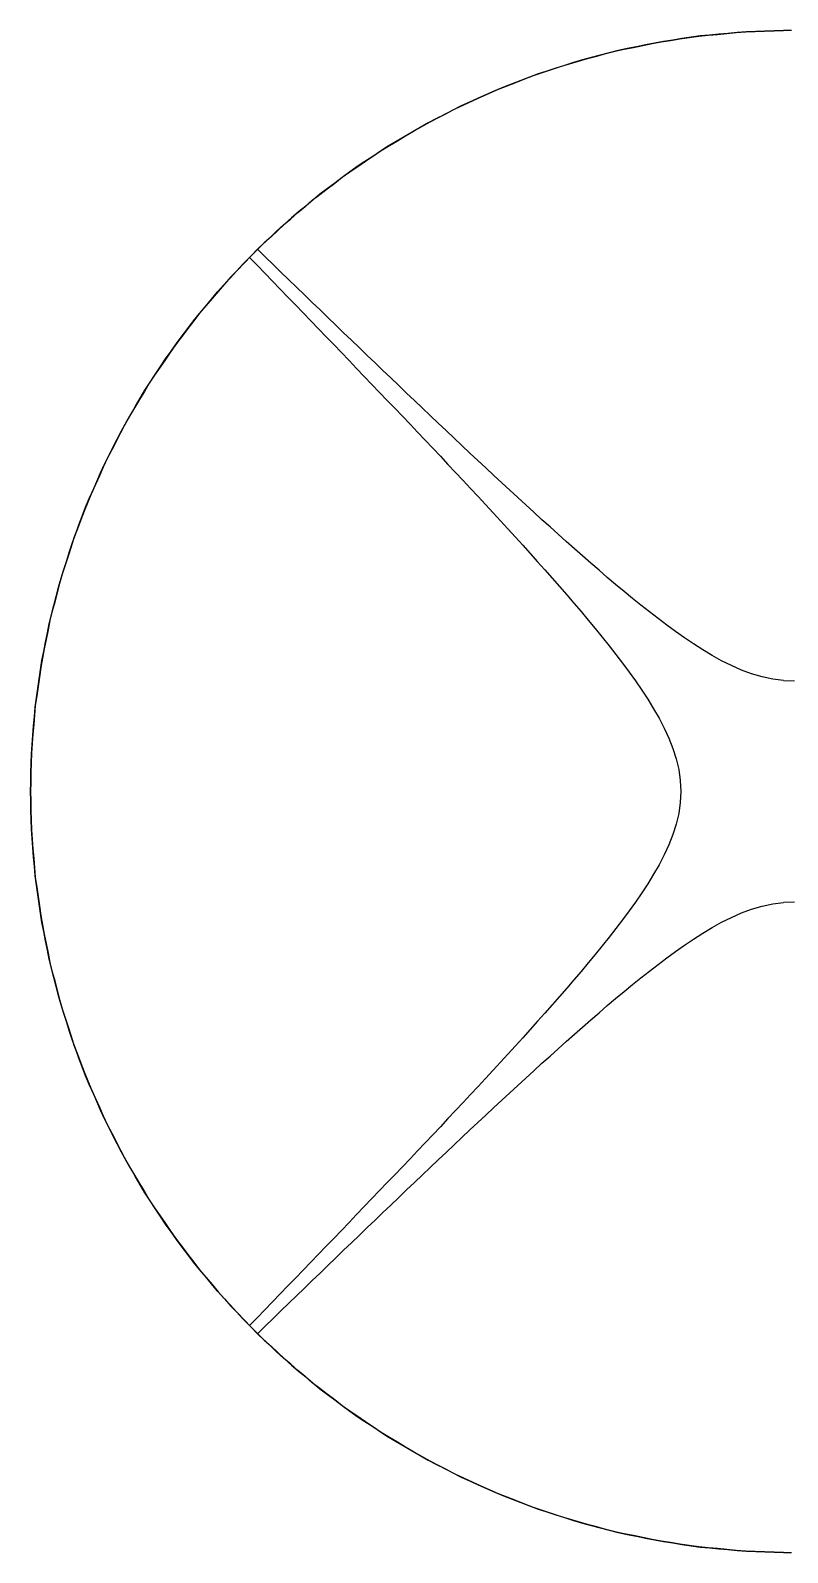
# Model space of a CAD drawing. Extents: x 0 to 3.26, y 0 to 3.26.
# Drawn here: x 0 to 0.738, y 1.773 to 3.257 of the extents above; entities that cross this region are included whole.
import ezdxf

# ---------------------------------------------------------------- set-up
doc = ezdxf.new("R2010")
doc.units = 0
doc.linetypes.add('HIDDEN', pattern=[0.07421, 0.049498, -0.024712])
doc.layers.add('FRONT', color=7, linetype='CONTINUOUS')
doc.layers.add('FRONT_HID', color=7, linetype='HIDDEN')

msp = doc.modelspace()

# ---------------------------------------------------------------- linework, layer by layer
at = {"layer": 'FRONT'}
for p, q in [((0.644148, 3.250679), (0.63521, 3.24935)), ((0.653087, 3.252009), (0.644148, 3.250679)), ((0.662084, 3.252846), (0.653087, 3.252009)), ((0.671082, 3.253684), (0.662084, 3.252846)), ((0.680079, 3.254522), (0.671082, 3.253684)), ((0.689077, 3.25536), (0.680079, 3.254522)), ((0.698091, 3.25595), (0.689077, 3.25536)), ((0.707121, 3.256294), (0.698091, 3.25595)), ((0.716151, 3.256638), (0.707121, 3.256294)), ((0.725181, 3.256981), (0.716151, 3.256638)), ((0.734211, 3.257325), (0.725181, 3.256981)), ((0.742105, 3.257367), (0.734211, 3.257325)), ((0.573031, 3.23785), (0.564292, 3.235551)), ((0.581883, 3.239667), (0.573031, 3.23785)), ((0.590735, 3.241484), (0.581883, 3.239667)), ((0.599587, 3.243301), (0.590735, 3.241484)), ((0.608439, 3.245118), (0.599587, 3.243301)), ((0.617334, 3.246691), (0.608439, 3.245118)), ((0.626272, 3.248021), (0.617334, 3.246691)), ((0.63521, 3.24935), (0.626272, 3.248021)), ((0.520805, 3.223343), (0.512205, 3.220569)), ((0.529405, 3.226117), (0.520805, 3.223343)), ((0.538074, 3.228654), (0.529405, 3.226117)), ((0.546814, 3.230953), (0.538074, 3.228654)), ((0.555553, 3.233252), (0.546814, 3.230953)), ((0.564292, 3.235551), (0.555553, 3.233252)), ((0.478134, 3.208537), (0.469699, 3.205296)), ((0.486569, 3.211779), (0.478134, 3.208537)), ((0.495004, 3.21502), (0.486569, 3.211779)), ((0.503605, 3.217794), (0.495004, 3.21502)), ((0.512205, 3.220569), (0.503605, 3.217794)), ((0.436434, 3.191188), (0.428189, 3.18749)), ((0.444679, 3.194887), (0.436434, 3.191188)), ((0.452924, 3.198585), (0.444679, 3.194887)), ((0.461264, 3.202055), (0.452924, 3.198585)), ((0.469699, 3.205296), (0.461264, 3.202055)), ((0.411913, 3.179647), (0.403883, 3.175503)), ((0.419943, 3.183792), (0.411913, 3.179647)), ((0.428189, 3.18749), (0.419943, 3.183792)), ((0.379913, 3.162852), (0.372122, 3.158274)), ((0.387823, 3.167214), (0.379913, 3.162852)), ((0.395853, 3.171358), (0.387823, 3.167214)), ((0.403883, 3.175503), (0.395853, 3.171358)), ((0.35654, 3.149118), (0.348749, 3.14454)), ((0.364331, 3.153696), (0.35654, 3.149118)), ((0.372122, 3.158274), (0.364331, 3.153696)), ((0.333692, 3.134544), (0.326163, 3.129546)), ((0.34122, 3.139542), (0.333692, 3.134544)), ((0.348749, 3.14454), (0.34122, 3.139542)), ((0.311249, 3.119348), (0.304005, 3.113945)), ((0.318635, 3.124548), (0.311249, 3.119348)), ((0.326163, 3.129546), (0.318635, 3.124548)), ((0.289519, 3.103139), (0.282275, 3.097736)), ((0.296762, 3.108542), (0.289519, 3.103139)), ((0.304005, 3.113945), (0.296762, 3.108542)), ((0.275338, 3.091945), (0.268402, 3.086153)), ((0.282275, 3.097736), (0.275338, 3.091945)), ((0.254529, 3.07457), (0.247756, 3.068593)), ((0.261465, 3.080362), (0.254529, 3.07457)), ((0.268402, 3.086153), (0.261465, 3.080362)), ((0.241147, 3.06243), (0.234538, 3.056268)), ((0.247756, 3.068593), (0.241147, 3.06243)), ((0.22132, 3.043942), (0.214855, 3.037203)), ((0.227929, 3.050105), (0.22132, 3.043942)), ((0.228949, 3.03654), (0.22132, 3.043942)), ((0.234538, 3.056268), (0.227929, 3.050105)), ((0.20839, 3.030463), (0.201925, 3.023724)), ((0.214855, 3.037203), (0.20839, 3.030463)), ((0.236581, 3.02914), (0.228949, 3.03654)), ((0.244214, 3.021742), (0.236581, 3.02914)), ((0.19546, 3.016984), (0.189191, 3.010067)), ((0.201925, 3.023724), (0.19546, 3.016984)), ((0.251849, 3.014346), (0.244214, 3.021742)), ((0.259486, 3.006952), (0.251849, 3.014346)), ((0.183118, 3.002972), (0.177045, 2.995878)), ((0.189191, 3.010067), (0.183118, 3.002972)), ((0.267126, 2.999561), (0.259486, 3.006952)), ((0.274768, 2.992172), (0.267126, 2.999561)), ((0.170972, 2.988783), (0.164899, 2.981688)), ((0.177045, 2.995878), (0.170972, 2.988783)), ((0.282413, 2.984786), (0.274768, 2.992172)), ((0.290061, 2.977403), (0.282413, 2.984786)), ((0.159238, 2.974261), (0.153576, 2.966834)), ((0.164899, 2.981688), (0.159238, 2.974261)), ((0.297711, 2.970023), (0.290061, 2.977403)), ((0.305365, 2.962646), (0.297711, 2.970023)), ((0.147914, 2.959407), (0.142253, 2.95198)), ((0.153576, 2.966834), (0.147914, 2.959407)), ((0.313022, 2.955273), (0.305365, 2.962646)), ((0.320683, 2.947904), (0.313022, 2.955273)), ((0.136806, 2.944399), (0.131574, 2.936663)), ((0.142253, 2.95198), (0.136806, 2.944399)), ((0.328348, 2.940538), (0.320683, 2.947904)), ((0.336017, 2.933177), (0.328348, 2.940538)), ((0.126342, 2.928927), (0.121109, 2.921192)), ((0.131574, 2.936663), (0.126342, 2.928927)), ((0.34369, 2.92582), (0.336017, 2.933177)), ((0.351367, 2.918469), (0.34369, 2.92582)), ((0.115877, 2.913456), (0.111091, 2.905437)), ((0.121109, 2.921192), (0.115877, 2.913456)), ((0.35905, 2.911122), (0.351367, 2.918469)), ((0.366737, 2.90378), (0.35905, 2.911122)), ((0.106306, 2.897417), (0.10152, 2.889398)), ((0.111091, 2.905437), (0.106306, 2.897417)), ((0.374431, 2.896445), (0.366737, 2.90378)), ((0.38213, 2.889115), (0.374431, 2.896445)), ((0.096734, 2.881379), (0.092179, 2.87323)), ((0.10152, 2.889398), (0.096734, 2.881379)), ((0.389835, 2.881793), (0.38213, 2.889115)), ((0.397548, 2.874477), (0.389835, 2.881793)), ((0.087855, 2.864953), (0.08353, 2.856675)), ((0.092179, 2.87323), (0.087855, 2.864953)), ((0.405267, 2.867169), (0.397548, 2.874477)), ((0.412994, 2.859869), (0.405267, 2.867169)), ((0.08353, 2.856675), (0.079206, 2.848398)), ((0.420729, 2.852578), (0.412994, 2.859869)), ((0.428473, 2.845296), (0.420729, 2.852578)), ((0.074882, 2.84012), (0.071033, 2.831611)), ((0.079206, 2.848398), (0.074882, 2.84012)), ((0.436227, 2.838024), (0.428473, 2.845296)), ((0.44399, 2.830763), (0.436227, 2.838024)), ((0.067184, 2.823102), (0.063336, 2.814593)), ((0.071033, 2.831611), (0.067184, 2.823102)), ((0.451765, 2.823513), (0.44399, 2.830763)), ((0.459551, 2.816276), (0.451765, 2.823513)), ((0.059487, 2.806084), (0.055882, 2.797473)), ((0.063336, 2.814593), (0.059487, 2.806084)), ((0.467349, 2.809053), (0.459551, 2.816276)), ((0.475162, 2.801844), (0.467349, 2.809053)), ((0.055882, 2.797473), (0.052521, 2.78876)), ((0.482989, 2.794652), (0.475162, 2.801844)), ((0.490832, 2.787477), (0.482989, 2.794652)), ((0.04916, 2.780047), (0.045799, 2.771334)), ((0.052521, 2.78876), (0.04916, 2.780047)), ((0.498693, 2.780321), (0.490832, 2.787477)), ((0.506573, 2.773186), (0.498693, 2.780321)), ((0.042438, 2.762621), (0.039576, 2.753731)), ((0.045799, 2.771334), (0.042438, 2.762621)), ((0.514473, 2.766074), (0.506573, 2.773186)), ((0.522396, 2.758987), (0.514473, 2.766074)), ((0.039576, 2.753731), (0.036714, 2.744842)), ((0.530344, 2.751928), (0.522396, 2.758987)), ((0.538319, 2.7449), (0.530344, 2.751928)), ((0.033851, 2.735952), (0.030989, 2.727063)), ((0.036714, 2.744842), (0.033851, 2.735952)), ((0.546324, 2.737906), (0.538319, 2.7449)), ((0.554362, 2.73095), (0.546324, 2.737906)), ((0.562437, 2.724037), (0.554362, 2.73095)), ((0.028381, 2.718099), (0.026026, 2.709062)), ((0.030989, 2.727063), (0.028381, 2.718099)), ((0.570553, 2.717172), (0.562437, 2.724037)), ((0.578715, 2.710362), (0.570553, 2.717172)), ((0.026026, 2.709062), (0.023672, 2.700025)), ((0.586928, 2.703613), (0.578715, 2.710362)), ((0.595198, 2.696935), (0.586928, 2.703613)), ((0.021317, 2.690988), (0.018963, 2.68195)), ((0.023672, 2.700025), (0.021317, 2.690988)), ((0.603533, 2.690337), (0.595198, 2.696935)), ((0.61194, 2.683833), (0.603533, 2.690337)), ((0.017124, 2.672794), (0.015284, 2.663638)), ((0.018963, 2.68195), (0.017124, 2.672794)), ((0.620431, 2.677438), (0.61194, 2.683833)), ((0.629017, 2.67117), (0.620431, 2.677438)), ((0.015284, 2.663638), (0.013445, 2.654482)), ((0.637709, 2.665052), (0.629017, 2.67117)), ((0.646525, 2.659113), (0.637709, 2.665052)), ((0.655481, 2.653388), (0.646525, 2.659113)), ((0.011606, 2.645326), (0.010028, 2.636126)), ((0.013445, 2.654482), (0.011606, 2.645326)), ((0.664597, 2.647921), (0.655481, 2.653388)), ((0.673895, 2.642769), (0.664597, 2.647921)), ((0.683395, 2.638003), (0.673895, 2.642769)), ((0.010028, 2.636126), (0.00871, 2.62688)), ((0.693117, 2.633708), (0.683395, 2.638003)), ((0.703074, 2.629989), (0.693117, 2.633708)), ((0.713263, 2.626967), (0.703074, 2.629989)), ((0.007392, 2.617635), (0.006074, 2.608389)), ((0.00871, 2.62688), (0.007392, 2.617635)), ((0.72366, 2.624769), (0.713263, 2.626967)), ((0.734211, 2.623506), (0.72366, 2.624769)), ((0.734211, 2.623506), (0.745084, 2.623261)), ((0.004756, 2.599144), (0.003963, 2.589838)), ((0.006074, 2.608389), (0.004756, 2.599144)), ((0.003963, 2.589838), (0.003171, 2.580533)), ((0.002379, 2.571228), (0.001586, 2.561923)), ((0.003171, 2.580533), (0.002379, 2.571228)), ((0.001586, 2.561923), (0.001058, 2.552603)), ((0.000793, 2.543267), (0.000529, 2.533932)), ((0.001058, 2.552603), (0.000793, 2.543267)), ((0.000264, 2.524597), (0, 2.515262)), ((0.000529, 2.533932), (0.000264, 2.524597)), ((0, 2.515262), (0.000264, 2.505927)), ((0.000264, 2.505927), (0.000529, 2.496591)), ((0.000529, 2.496591), (0.000793, 2.487256)), ((0.000793, 2.487256), (0.001058, 2.477921)), ((0.001058, 2.477921), (0.001586, 2.468601)), ((0.001586, 2.468601), (0.002379, 2.459296)), ((0.002379, 2.459296), (0.003171, 2.44999)), ((0.003171, 2.44999), (0.003963, 2.440685)), ((0.003963, 2.440685), (0.004756, 2.43138)), ((0.004756, 2.43138), (0.006074, 2.422135)), ((0.006074, 2.422135), (0.007392, 2.412889)), ((0.007392, 2.412889), (0.00871, 2.403644)), ((0.713263, 2.403556), (0.72366, 2.405755)), ((0.72366, 2.405755), (0.734211, 2.407018)), ((0.745084, 2.407262), (0.734211, 2.407018)), ((0.00871, 2.403644), (0.010028, 2.394398)), ((0.010028, 2.394398), (0.011606, 2.385197)), ((0.673895, 2.387754), (0.683395, 2.392521)), ((0.683395, 2.392521), (0.693117, 2.396816)), ((0.693117, 2.396816), (0.703074, 2.400535)), ((0.703074, 2.400535), (0.713263, 2.403556)), ((0.011606, 2.385197), (0.013445, 2.376041)), ((0.013445, 2.376041), (0.015284, 2.366885)), ((0.646525, 2.371411), (0.655481, 2.377136)), ((0.655481, 2.377136), (0.664597, 2.382603)), ((0.664597, 2.382603), (0.673895, 2.387754)), ((0.015284, 2.366885), (0.017124, 2.357729)), ((0.629017, 2.359354), (0.637709, 2.365472)), ((0.637709, 2.365472), (0.646525, 2.371411)), ((0.017124, 2.357729), (0.018963, 2.348573)), ((0.018963, 2.348573), (0.021317, 2.339536)), ((0.603533, 2.340186), (0.61194, 2.34669)), ((0.61194, 2.34669), (0.620431, 2.353086)), ((0.620431, 2.353086), (0.629017, 2.359354)), ((0.021317, 2.339536), (0.023672, 2.330499)), ((0.023672, 2.330499), (0.026026, 2.321462)), ((0.586928, 2.326911), (0.595198, 2.333589)), ((0.595198, 2.333589), (0.603533, 2.340186)), ((0.026026, 2.321462), (0.028381, 2.312424)), ((0.570553, 2.313351), (0.578715, 2.320162)), ((0.578715, 2.320162), (0.586928, 2.326911)), ((0.028381, 2.312424), (0.030989, 2.303461)), ((0.030989, 2.303461), (0.033851, 2.294571)), ((0.554362, 2.299573), (0.562437, 2.306486)), ((0.562437, 2.306486), (0.570553, 2.313351)), ((0.033851, 2.294571), (0.036714, 2.285682)), ((0.538319, 2.285624), (0.546324, 2.292618)), ((0.546324, 2.292618), (0.554362, 2.299573)), ((0.036714, 2.285682), (0.039576, 2.276793)), ((0.039576, 2.276793), (0.042438, 2.267903)), ((0.514473, 2.26445), (0.522396, 2.271536)), ((0.522396, 2.271536), (0.530344, 2.278595)), ((0.530344, 2.278595), (0.538319, 2.285624)), ((0.042438, 2.267903), (0.045799, 2.25919)), ((0.045799, 2.25919), (0.04916, 2.250477)), ((0.498693, 2.250203), (0.506573, 2.257338)), ((0.506573, 2.257338), (0.514473, 2.26445)), ((0.04916, 2.250477), (0.052521, 2.241763)), ((0.052521, 2.241763), (0.055882, 2.23305)), ((0.482989, 2.235872), (0.490832, 2.243047)), ((0.490832, 2.243047), (0.498693, 2.250203)), ((0.055882, 2.23305), (0.059487, 2.224439)), ((0.467349, 2.221471), (0.475162, 2.228679)), ((0.475162, 2.228679), (0.482989, 2.235872)), ((0.059487, 2.224439), (0.063336, 2.21593)), ((0.063336, 2.21593), (0.067184, 2.207421)), ((0.451765, 2.207011), (0.459551, 2.214247)), ((0.459551, 2.214247), (0.467349, 2.221471)), ((0.067184, 2.207421), (0.071033, 2.198912)), ((0.071033, 2.198912), (0.074882, 2.190403)), ((0.436227, 2.1925), (0.44399, 2.199761)), ((0.44399, 2.199761), (0.451765, 2.207011)), ((0.074882, 2.190403), (0.079206, 2.182126)), ((0.079206, 2.182126), (0.08353, 2.173848)), ((0.420729, 2.177946), (0.428473, 2.185228)), ((0.428473, 2.185228), (0.436227, 2.1925)), ((0.08353, 2.173848), (0.087855, 2.165571)), ((0.405267, 2.163355), (0.412994, 2.170655)), ((0.412994, 2.170655), (0.420729, 2.177946)), ((0.087855, 2.165571), (0.092179, 2.157294)), ((0.092179, 2.157294), (0.096734, 2.149145)), ((0.389835, 2.148731), (0.397548, 2.156047)), ((0.397548, 2.156047), (0.405267, 2.163355)), ((0.096734, 2.149145), (0.10152, 2.141126)), ((0.10152, 2.141126), (0.106306, 2.133106)), ((0.374431, 2.134079), (0.38213, 2.141408)), ((0.38213, 2.141408), (0.389835, 2.148731)), ((0.106306, 2.133106), (0.111091, 2.125087)), ((0.111091, 2.125087), (0.115877, 2.117067)), ((0.35905, 2.119402), (0.366737, 2.126743)), ((0.366737, 2.126743), (0.374431, 2.134079)), ((0.115877, 2.117067), (0.121109, 2.109332)), ((0.121109, 2.109332), (0.126342, 2.101596)), ((0.34369, 2.104703), (0.351367, 2.112055)), ((0.351367, 2.112055), (0.35905, 2.119402)), ((0.126342, 2.101596), (0.131574, 2.093861)), ((0.131574, 2.093861), (0.136806, 2.086125)), ((0.328348, 2.089985), (0.336016, 2.097347)), ((0.336016, 2.097347), (0.34369, 2.104703)), ((0.136806, 2.086125), (0.142253, 2.078544)), ((0.142253, 2.078544), (0.147914, 2.071117)), ((0.313022, 2.07525), (0.320683, 2.08262)), ((0.320683, 2.08262), (0.328348, 2.089985)), ((0.147914, 2.071117), (0.153576, 2.063689)), ((0.153576, 2.063689), (0.159238, 2.056262)), ((0.297711, 2.060501), (0.305365, 2.067877)), ((0.305365, 2.067877), (0.313022, 2.07525)), ((0.159238, 2.056262), (0.164899, 2.048835)), ((0.164899, 2.048835), (0.170972, 2.041741)), ((0.282413, 2.045737), (0.290061, 2.05312)), ((0.290061, 2.05312), (0.297711, 2.060501)), ((0.170972, 2.041741), (0.177045, 2.034646)), ((0.177045, 2.034646), (0.183118, 2.027551)), ((0.267126, 2.030963), (0.274768, 2.038351)), ((0.274768, 2.038351), (0.282413, 2.045737)), ((0.183118, 2.027551), (0.189191, 2.020457)), ((0.189191, 2.020457), (0.19546, 2.01354)), ((0.251849, 2.016177), (0.259486, 2.023571)), ((0.259486, 2.023571), (0.267126, 2.030963)), ((0.19546, 2.01354), (0.201925, 2.0068)), ((0.201925, 2.0068), (0.20839, 2.000061)), ((0.236581, 2.001383), (0.244214, 2.008781)), ((0.244214, 2.008781), (0.251849, 2.016177)), ((0.20839, 2.000061), (0.214855, 1.993321)), ((0.214855, 1.993321), (0.22132, 1.986582)), ((0.22132, 1.986582), (0.228949, 1.993983)), ((0.228949, 1.993983), (0.236581, 2.001383)), ((0.22132, 1.986582), (0.227929, 1.980419)), ((0.227929, 1.980419), (0.234538, 1.974256)), ((0.234538, 1.974256), (0.241147, 1.968093)), ((0.241147, 1.968093), (0.247756, 1.961931)), ((0.247756, 1.961931), (0.254529, 1.955953)), ((0.254529, 1.955953), (0.261465, 1.950162)), ((0.261465, 1.950162), (0.268402, 1.94437)), ((0.268402, 1.94437), (0.275338, 1.938579)), ((0.275338, 1.938579), (0.282275, 1.932787)), ((0.282275, 1.932787), (0.289519, 1.927385)), ((0.289519, 1.927385), (0.296762, 1.921982)), ((0.296762, 1.921982), (0.304005, 1.916579)), ((0.304005, 1.916579), (0.311249, 1.911176)), ((0.311249, 1.911176), (0.318635, 1.905976)), ((0.318635, 1.905976), (0.326163, 1.900978)), ((0.326163, 1.900978), (0.333692, 1.89598)), ((0.333692, 1.89598), (0.34122, 1.890982)), ((0.34122, 1.890982), (0.348749, 1.885984)), ((0.348749, 1.885984), (0.35654, 1.881406)), ((0.35654, 1.881406), (0.364331, 1.876828)), ((0.364331, 1.876828), (0.372122, 1.872249)), ((0.372122, 1.872249), (0.379913, 1.867671)), ((0.379913, 1.867671), (0.387823, 1.86331)), ((0.387823, 1.86331), (0.395853, 1.859166)), ((0.395853, 1.859166), (0.403883, 1.855021)), ((0.403883, 1.855021), (0.411913, 1.850877)), ((0.411913, 1.850877), (0.419943, 1.846732)), ((0.419943, 1.846732), (0.428189, 1.843034)), ((0.428189, 1.843034), (0.436434, 1.839335)), ((0.436434, 1.839335), (0.444679, 1.835637)), ((0.444679, 1.835637), (0.452924, 1.831938)), ((0.452924, 1.831938), (0.461264, 1.828469)), ((0.461264, 1.828469), (0.469699, 1.825227)), ((0.469699, 1.825227), (0.478134, 1.821986)), ((0.478134, 1.821986), (0.486569, 1.818745)), ((0.486569, 1.818745), (0.495004, 1.815504)), ((0.495004, 1.815504), (0.503605, 1.812729)), ((0.503605, 1.812729), (0.512205, 1.809955)), ((0.512205, 1.809955), (0.520805, 1.807181)), ((0.520805, 1.807181), (0.529405, 1.804406)), ((0.529405, 1.804406), (0.538074, 1.80187)), ((0.538074, 1.80187), (0.546814, 1.799571)), ((0.546814, 1.799571), (0.555553, 1.797272)), ((0.555553, 1.797272), (0.564292, 1.794972)), ((0.564292, 1.794972), (0.573031, 1.792673)), ((0.573031, 1.792673), (0.581883, 1.790856)), ((0.581883, 1.790856), (0.590735, 1.789039)), ((0.590735, 1.789039), (0.599587, 1.787223)), ((0.599587, 1.787223), (0.608439, 1.785406)), ((0.608439, 1.785406), (0.617334, 1.783832)), ((0.617334, 1.783832), (0.626272, 1.782503)), ((0.626272, 1.782503), (0.63521, 1.781174)), ((0.63521, 1.781174), (0.644148, 1.779844)), ((0.644148, 1.779844), (0.653087, 1.778515)), ((0.653087, 1.778515), (0.662084, 1.777677)), ((0.662084, 1.777677), (0.671082, 1.776839)), ((0.671082, 1.776839), (0.680079, 1.776002)), ((0.680079, 1.776002), (0.689077, 1.775164)), ((0.689077, 1.775164), (0.698091, 1.774573)), ((0.698091, 1.774573), (0.707121, 1.77423)), ((0.707121, 1.77423), (0.716151, 1.773886)), ((0.716151, 1.773886), (0.725181, 1.773542)), ((0.725181, 1.773542), (0.734211, 1.773199)), ((0.734211, 1.773199), (0.742105, 1.773157))]:
    msp.add_line(p, q, dxfattribs=at)
at = {"layer": 'FRONT_HID', "linetype": 'HIDDEN'}
for p, q in [((0.633284, 3.249056), (0.642394, 3.250436)), ((0.642394, 3.250436), (0.651503, 3.251816)), ((0.651503, 3.251816), (0.660676, 3.252685)), ((0.660676, 3.252685), (0.669848, 3.253554)), ((0.669848, 3.253554), (0.679021, 3.254423)), ((0.679021, 3.254423), (0.688194, 3.255292)), ((0.688194, 3.255292), (0.697383, 3.255904)), ((0.697383, 3.255904), (0.70659, 3.256259)), ((0.70659, 3.256259), (0.715797, 3.256614)), ((0.715797, 3.256614), (0.725004, 3.25697)), ((0.725004, 3.25697), (0.734211, 3.257325)), ((0.561027, 3.23473), (0.569926, 3.237117)), ((0.569926, 3.237117), (0.578945, 3.239003)), ((0.578945, 3.239003), (0.587963, 3.24089)), ((0.587963, 3.24089), (0.596982, 3.242776)), ((0.596982, 3.242776), (0.606, 3.244663)), ((0.606, 3.244663), (0.615064, 3.246296)), ((0.615064, 3.246296), (0.624174, 3.247676)), ((0.624174, 3.247676), (0.633284, 3.249056)), ((0.508001, 3.219173), (0.516753, 3.222054)), ((0.516753, 3.222054), (0.525505, 3.224934)), ((0.525505, 3.224934), (0.53433, 3.227568)), ((0.53433, 3.227568), (0.543229, 3.229955)), ((0.543229, 3.229955), (0.552128, 3.232342)), ((0.552128, 3.232342), (0.561027, 3.23473)), ((0.464766, 3.203318), (0.473343, 3.206683)), ((0.473343, 3.206683), (0.48192, 3.210047)), ((0.48192, 3.210047), (0.490498, 3.213412)), ((0.490498, 3.213412), (0.49925, 3.216293)), ((0.49925, 3.216293), (0.508001, 3.219173)), ((0.43096, 3.188674), (0.439336, 3.192513)), ((0.439336, 3.192513), (0.447712, 3.196351)), ((0.447712, 3.196351), (0.456189, 3.199953)), ((0.456189, 3.199953), (0.464766, 3.203318)), ((0.397911, 3.172397), (0.40606, 3.176697)), ((0.40606, 3.176697), (0.414208, 3.180997)), ((0.414208, 3.180997), (0.422584, 3.184836)), ((0.422584, 3.184836), (0.43096, 3.188674)), ((0.373592, 3.159271), (0.381614, 3.163796)), ((0.381614, 3.163796), (0.389762, 3.168096)), ((0.389762, 3.168096), (0.397911, 3.172397)), ((0.349905, 3.145025), (0.357801, 3.149774)), ((0.357801, 3.149774), (0.365696, 3.154523)), ((0.365696, 3.154523), (0.373592, 3.159271)), ((0.326773, 3.129912), (0.334391, 3.135094)), ((0.334391, 3.135094), (0.342009, 3.140277)), ((0.342009, 3.140277), (0.349905, 3.145025)), ((0.304069, 3.114157), (0.311537, 3.119548)), ((0.311537, 3.119548), (0.319155, 3.12473)), ((0.319155, 3.12473), (0.326773, 3.129912)), ((0.282119, 3.097358), (0.289436, 3.102957)), ((0.289436, 3.102957), (0.296753, 3.108557)), ((0.296753, 3.108557), (0.304069, 3.114157)), ((0.267809, 3.085759), (0.274802, 3.091758)), ((0.274802, 3.091758), (0.282119, 3.097358)), ((0.246831, 3.06776), (0.253824, 3.07376)), ((0.253824, 3.07376), (0.260817, 3.079759)), ((0.260817, 3.079759), (0.267809, 3.085759)), ((0.233365, 3.055189), (0.240012, 3.06157)), ((0.240012, 3.06157), (0.246831, 3.06776)), ((0.220072, 3.042428), (0.226718, 3.048809)), ((0.226718, 3.048809), (0.233365, 3.055189)), ((0.200934, 3.022641), (0.207179, 3.029344)), ((0.207179, 3.029344), (0.213425, 3.036047)), ((0.213425, 3.036047), (0.220072, 3.042428)), ((0.213425, 3.036047), (0.220914, 3.028328)), ((0.220914, 3.028328), (0.228401, 3.020606)), ((0.188442, 3.009235), (0.194688, 3.015938)), ((0.194688, 3.015938), (0.200934, 3.022641)), ((0.228401, 3.020606), (0.235887, 3.012883)), ((0.176524, 2.995325), (0.182388, 3.002364)), ((0.182388, 3.002364), (0.188442, 3.009235)), ((0.235887, 3.012883), (0.24337, 3.005158)), ((0.24337, 3.005158), (0.250851, 2.99743)), ((0.164796, 2.981246), (0.17066, 2.988285)), ((0.17066, 2.988285), (0.176524, 2.995325)), ((0.250851, 2.99743), (0.258329, 2.9897)), ((0.258329, 2.9897), (0.265805, 2.981968)), ((0.153469, 2.966852), (0.158933, 2.974206)), ((0.158933, 2.974206), (0.164796, 2.981246)), ((0.265805, 2.981968), (0.273278, 2.974232)), ((0.273278, 2.974232), (0.280748, 2.966494)), ((0.142541, 2.952144), (0.148005, 2.959498)), ((0.148005, 2.959498), (0.153469, 2.966852)), ((0.280748, 2.966494), (0.288214, 2.958753)), ((0.288214, 2.958753), (0.295678, 2.951008)), ((0.131822, 2.937289), (0.137078, 2.944789)), ((0.137078, 2.944789), (0.142541, 2.952144)), ((0.295678, 2.951008), (0.303137, 2.94326)), ((0.303137, 2.94326), (0.310593, 2.935509)), ((0.121728, 2.921996), (0.126775, 2.929643)), ((0.126775, 2.929643), (0.131822, 2.937289)), ((0.310593, 2.935509), (0.318045, 2.927753)), ((0.318045, 2.927753), (0.325492, 2.919993)), ((0.111634, 2.906704), (0.116681, 2.91435)), ((0.116681, 2.91435), (0.121728, 2.921996)), ((0.325492, 2.919993), (0.332935, 2.912229)), ((0.332935, 2.912229), (0.340373, 2.904459)), ((0.102405, 2.890874), (0.10702, 2.898789)), ((0.10702, 2.898789), (0.111634, 2.906704)), ((0.340373, 2.904459), (0.347805, 2.896685)), ((0.347805, 2.896685), (0.355232, 2.888905)), ((0.093176, 2.875044), (0.097791, 2.882959)), ((0.097791, 2.882959), (0.102405, 2.890874)), ((0.355232, 2.888905), (0.362652, 2.88112)), ((0.362652, 2.88112), (0.370067, 2.873329)), ((0.084617, 2.858849), (0.088785, 2.867008)), ((0.088785, 2.867008), (0.093176, 2.875044)), ((0.370067, 2.873329), (0.377474, 2.865531)), ((0.377474, 2.865531), (0.384874, 2.857725)), ((0.076281, 2.842531), (0.080449, 2.85069)), ((0.080449, 2.85069), (0.084617, 2.858849)), ((0.384874, 2.857725), (0.392266, 2.849913)), ((0.392266, 2.849913), (0.39965, 2.842092)), ((0.072114, 2.834372), (0.076281, 2.842531)), ((0.39965, 2.842092), (0.407024, 2.834263)), ((0.064697, 2.817617), (0.068405, 2.825994)), ((0.068405, 2.825994), (0.072114, 2.834372)), ((0.407024, 2.834263), (0.414389, 2.826425)), ((0.414389, 2.826425), (0.421743, 2.818577)), ((0.05728, 2.800861), (0.060989, 2.809239)), ((0.060989, 2.809239), (0.064697, 2.817617)), ((0.421743, 2.818577), (0.429086, 2.810718)), ((0.429086, 2.810718), (0.436417, 2.802848)), ((0.05057, 2.783816), (0.053807, 2.792387)), ((0.053807, 2.792387), (0.05728, 2.800861)), ((0.436417, 2.802848), (0.443735, 2.794965)), ((0.443735, 2.794965), (0.451038, 2.78707)), ((0.047333, 2.775246), (0.05057, 2.783816)), ((0.451038, 2.78707), (0.458325, 2.779159)), ((0.458325, 2.779159), (0.465596, 2.771234)), ((0.040858, 2.758104), (0.044095, 2.766675)), ((0.044095, 2.766675), (0.047333, 2.775246)), ((0.465596, 2.771234), (0.472848, 2.763291)), ((0.472848, 2.763291), (0.480079, 2.75533)), ((0.035345, 2.74063), (0.038102, 2.749367)), ((0.038102, 2.749367), (0.040858, 2.758104)), ((0.480079, 2.75533), (0.487289, 2.747348)), ((0.487289, 2.747348), (0.494474, 2.739345)), ((0.029832, 2.723155), (0.032589, 2.731892)), ((0.032589, 2.731892), (0.035345, 2.74063)), ((0.494474, 2.739345), (0.501632, 2.731317)), ((0.501632, 2.731317), (0.50876, 2.723263)), ((0.027321, 2.714348), (0.029832, 2.723155)), ((0.50876, 2.723263), (0.515855, 2.71518)), ((0.022787, 2.696594), (0.025054, 2.705471)), ((0.025054, 2.705471), (0.027321, 2.714348)), ((0.515855, 2.71518), (0.522913, 2.707064)), ((0.522913, 2.707064), (0.52993, 2.698913)), ((0.018253, 2.67884), (0.02052, 2.687717)), ((0.02052, 2.687717), (0.022787, 2.696594)), ((0.52993, 2.698913), (0.5369, 2.690722)), ((0.5369, 2.690722), (0.543818, 2.682487)), ((0.016482, 2.669851), (0.018253, 2.67884)), ((0.543818, 2.682487), (0.550676, 2.674202)), ((0.550676, 2.674202), (0.557467, 2.665861)), ((0.012941, 2.651873), (0.014712, 2.660862)), ((0.014712, 2.660862), (0.016482, 2.669851)), ((0.557467, 2.665861), (0.564179, 2.657457)), ((0.564179, 2.657457), (0.570802, 2.648983)), ((0.009651, 2.633853), (0.011171, 2.642884)), ((0.011171, 2.642884), (0.012941, 2.651873)), ((0.570802, 2.648983), (0.577321, 2.640428)), ((0.008383, 2.624779), (0.009651, 2.633853)), ((0.577321, 2.640428), (0.583717, 2.631782)), ((0.583717, 2.631782), (0.58997, 2.623031)), ((0.005846, 2.606632), (0.007114, 2.615706)), ((0.007114, 2.615706), (0.008383, 2.624779)), ((0.58997, 2.623031), (0.596052, 2.61416)), ((0.596052, 2.61416), (0.601929, 2.605153)), ((0.003815, 2.588429), (0.004577, 2.597559)), ((0.004577, 2.597559), (0.005846, 2.606632)), ((0.601929, 2.605153), (0.60756, 2.59599)), ((0.003052, 2.579299), (0.003815, 2.588429)), ((0.60756, 2.59599), (0.612889, 2.586648)), ((0.612889, 2.586648), (0.617851, 2.577107)), ((0.001527, 2.561039), (0.002289, 2.570169)), ((0.002289, 2.570169), (0.003052, 2.579299)), ((0.617851, 2.577107), (0.622361, 2.567344)), ((0.001018, 2.551895), (0.001527, 2.561039)), ((0.622361, 2.567344), (0.626316, 2.557344)), ((0.626316, 2.557344), (0.629597, 2.547103)), ((0.000509, 2.533578), (0.000763, 2.542737)), ((0.000763, 2.542737), (0.001018, 2.551895)), ((0.629597, 2.547103), (0.632072, 2.53664)), ((0, 2.515262), (0.000254, 2.52442)), ((0.000254, 2.52442), (0.000509, 2.533578)), ((0.632072, 2.53664), (0.633619, 2.526)), ((0.633619, 2.526), (0.634146, 2.515262)), ((0.000254, 2.506104), (0, 2.515262)), ((0.634146, 2.515262), (0.633619, 2.504524)), ((0.000509, 2.496945), (0.000254, 2.506104)), ((0.000763, 2.487787), (0.000509, 2.496945)), ((0.632072, 2.493884), (0.629597, 2.483421)), ((0.633619, 2.504524), (0.632072, 2.493884)), ((0.001018, 2.478629), (0.000763, 2.487787)), ((0.629597, 2.483421), (0.626316, 2.47318)), ((0.001527, 2.469485), (0.001018, 2.478629)), ((0.002289, 2.460355), (0.001527, 2.469485)), ((0.626316, 2.47318), (0.622361, 2.46318)), ((0.003052, 2.451225), (0.002289, 2.460355)), ((0.003815, 2.442095), (0.003052, 2.451225)), ((0.617851, 2.453417), (0.612889, 2.443876)), ((0.622361, 2.46318), (0.617851, 2.453417)), ((0.004577, 2.432965), (0.003815, 2.442095)), ((0.60756, 2.434534), (0.601929, 2.425371)), ((0.612889, 2.443876), (0.60756, 2.434534)), ((0.005846, 2.423891), (0.004577, 2.432965)), ((0.007114, 2.414818), (0.005846, 2.423891)), ((0.601929, 2.425371), (0.596052, 2.416363)), ((0.008383, 2.405744), (0.007114, 2.414818)), ((0.009651, 2.396671), (0.008383, 2.405744)), ((0.58997, 2.407493), (0.583717, 2.398742)), ((0.596052, 2.416363), (0.58997, 2.407493)), ((0.011171, 2.38764), (0.009651, 2.396671)), ((0.577321, 2.390095), (0.570802, 2.381541)), ((0.583717, 2.398742), (0.577321, 2.390095)), ((0.012941, 2.37865), (0.011171, 2.38764)), ((0.014712, 2.369661), (0.012941, 2.37865)), ((0.570802, 2.381541), (0.564179, 2.373066)), ((0.016482, 2.360672), (0.014712, 2.369661)), ((0.018253, 2.351683), (0.016482, 2.360672)), ((0.557467, 2.364663), (0.550676, 2.356322)), ((0.564179, 2.373066), (0.557467, 2.364663)), ((0.02052, 2.342806), (0.018253, 2.351683)), ((0.543818, 2.348037), (0.5369, 2.339802)), ((0.550676, 2.356322), (0.543818, 2.348037)), ((0.022787, 2.33393), (0.02052, 2.342806)), ((0.025054, 2.325053), (0.022787, 2.33393)), ((0.52993, 2.331611), (0.522913, 2.323459)), ((0.5369, 2.339802), (0.52993, 2.331611)), ((0.027321, 2.316176), (0.025054, 2.325053)), ((0.029832, 2.307369), (0.027321, 2.316176)), ((0.522913, 2.323459), (0.515855, 2.315344)), ((0.032589, 2.298631), (0.029832, 2.307369)), ((0.50876, 2.30726), (0.501632, 2.299206)), ((0.515855, 2.315344), (0.50876, 2.30726)), ((0.035345, 2.289894), (0.032589, 2.298631)), ((0.038102, 2.281157), (0.035345, 2.289894)), ((0.494474, 2.291179), (0.487289, 2.283175)), ((0.501632, 2.299206), (0.494474, 2.291179)), ((0.040858, 2.27242), (0.038102, 2.281157)), ((0.044095, 2.263849), (0.040858, 2.27242)), ((0.480079, 2.275194), (0.472848, 2.267233)), ((0.487289, 2.283175), (0.480079, 2.275194)), ((0.047333, 2.255278), (0.044095, 2.263849)), ((0.465596, 2.25929), (0.458325, 2.251364)), ((0.472848, 2.267233), (0.465596, 2.25929)), ((0.05057, 2.246707), (0.047333, 2.255278)), ((0.053807, 2.238137), (0.05057, 2.246707)), ((0.451038, 2.243454), (0.443735, 2.235558)), ((0.458325, 2.251364), (0.451038, 2.243454)), ((0.05728, 2.229662), (0.053807, 2.238137)), ((0.060989, 2.221285), (0.05728, 2.229662)), ((0.436417, 2.227676), (0.429086, 2.219806)), ((0.443735, 2.235558), (0.436417, 2.227676)), ((0.064697, 2.212907), (0.060989, 2.221285)), ((0.068405, 2.204529), (0.064697, 2.212907)), ((0.421743, 2.211947), (0.414389, 2.204099)), ((0.429086, 2.219806), (0.421743, 2.211947)), ((0.072114, 2.196151), (0.068405, 2.204529)), ((0.414389, 2.204099), (0.407024, 2.19626)), ((0.076281, 2.187993), (0.072114, 2.196151)), ((0.080449, 2.179834), (0.076281, 2.187993)), ((0.39965, 2.188431), (0.392266, 2.180611)), ((0.407024, 2.19626), (0.39965, 2.188431)), ((0.084617, 2.171675), (0.080449, 2.179834)), ((0.088785, 2.163516), (0.084617, 2.171675)), ((0.384874, 2.172798), (0.377474, 2.164993)), ((0.392266, 2.180611), (0.384874, 2.172798)), ((0.093176, 2.155479), (0.088785, 2.163516)), ((0.097791, 2.147564), (0.093176, 2.155479)), ((0.370067, 2.157195), (0.362652, 2.149404)), ((0.377474, 2.164993), (0.370067, 2.157195)), ((0.102405, 2.13965), (0.097791, 2.147564)), ((0.10702, 2.131735), (0.102405, 2.13965)), ((0.355232, 2.141618), (0.347805, 2.133839)), ((0.362652, 2.149404), (0.355232, 2.141618)), ((0.111634, 2.12382), (0.10702, 2.131735)), ((0.116681, 2.116174), (0.111634, 2.12382)), ((0.340373, 2.126064), (0.332935, 2.118295)), ((0.347805, 2.133839), (0.340373, 2.126064)), ((0.121728, 2.108527), (0.116681, 2.116174)), ((0.126775, 2.100881), (0.121728, 2.108527)), ((0.325492, 2.110531), (0.318045, 2.102771)), ((0.332935, 2.118295), (0.325492, 2.110531)), ((0.131822, 2.093235), (0.126775, 2.100881)), ((0.137078, 2.085734), (0.131822, 2.093235)), ((0.310593, 2.095015), (0.303137, 2.087263)), ((0.318045, 2.102771), (0.310593, 2.095015)), ((0.142541, 2.07838), (0.137078, 2.085734)), ((0.148005, 2.071026), (0.142541, 2.07838)), ((0.295678, 2.079515), (0.288214, 2.071771)), ((0.303137, 2.087263), (0.295678, 2.079515)), ((0.153469, 2.063672), (0.148005, 2.071026)), ((0.158933, 2.056317), (0.153469, 2.063672)), ((0.280748, 2.06403), (0.273278, 2.056291)), ((0.288214, 2.071771), (0.280748, 2.06403)), ((0.164796, 2.049278), (0.158933, 2.056317)), ((0.17066, 2.042238), (0.164796, 2.049278)), ((0.265805, 2.048556), (0.258329, 2.040824)), ((0.273278, 2.056291), (0.265805, 2.048556)), ((0.176524, 2.035199), (0.17066, 2.042238)), ((0.182388, 2.02816), (0.176524, 2.035199)), ((0.258329, 2.040824), (0.250851, 2.033094)), ((0.188442, 2.021288), (0.182388, 2.02816)), ((0.194688, 2.014585), (0.188442, 2.021288)), ((0.24337, 2.025366), (0.235887, 2.017641)), ((0.250851, 2.033094), (0.24337, 2.025366)), ((0.200934, 2.007882), (0.194688, 2.014585)), ((0.207179, 2.001179), (0.200934, 2.007882)), ((0.228401, 2.009917), (0.220914, 2.002196)), ((0.235887, 2.017641), (0.228401, 2.009917)), ((0.213425, 1.994476), (0.207179, 2.001179)), ((0.220914, 2.002196), (0.213425, 1.994476)), ((0.220072, 1.988096), (0.213425, 1.994476)), ((0.226718, 1.981715), (0.220072, 1.988096)), ((0.233365, 1.975334), (0.226718, 1.981715)), ((0.240012, 1.968954), (0.233365, 1.975334)), ((0.246831, 1.962764), (0.240012, 1.968954)), ((0.253824, 1.956764), (0.246831, 1.962764)), ((0.260817, 1.950765), (0.253824, 1.956764)), ((0.267809, 1.944765), (0.260817, 1.950765)), ((0.274802, 1.938766), (0.267809, 1.944765)), ((0.282119, 1.933166), (0.274802, 1.938766)), ((0.289436, 1.927566), (0.282119, 1.933166)), ((0.296753, 1.921967), (0.289436, 1.927566)), ((0.304069, 1.916367), (0.296753, 1.921967)), ((0.311537, 1.910976), (0.304069, 1.916367)), ((0.319155, 1.905794), (0.311537, 1.910976)), ((0.326773, 1.900612), (0.319155, 1.905794)), ((0.334391, 1.895429), (0.326773, 1.900612)), ((0.342009, 1.890247), (0.334391, 1.895429)), ((0.349905, 1.885498), (0.342009, 1.890247)), ((0.357801, 1.88075), (0.349905, 1.885498)), ((0.365696, 1.876001), (0.357801, 1.88075)), ((0.373592, 1.871252), (0.365696, 1.876001)), ((0.381614, 1.866728), (0.373592, 1.871252)), ((0.389762, 1.862427), (0.381614, 1.866728)), ((0.397911, 1.858127), (0.389762, 1.862427)), ((0.40606, 1.853827), (0.397911, 1.858127)), ((0.414208, 1.849526), (0.40606, 1.853827)), ((0.422584, 1.845688), (0.414208, 1.849526)), ((0.43096, 1.841849), (0.422584, 1.845688)), ((0.439336, 1.838011), (0.43096, 1.841849)), ((0.447712, 1.834172), (0.439336, 1.838011)), ((0.456189, 1.830571), (0.447712, 1.834172)), ((0.464766, 1.827206), (0.456189, 1.830571)), ((0.473343, 1.823841), (0.464766, 1.827206)), ((0.48192, 1.820476), (0.473343, 1.823841)), ((0.490498, 1.817112), (0.48192, 1.820476)), ((0.49925, 1.814231), (0.490498, 1.817112)), ((0.508001, 1.811351), (0.49925, 1.814231)), ((0.516753, 1.80847), (0.508001, 1.811351)), ((0.525505, 1.80559), (0.516753, 1.80847)), ((0.53433, 1.802956), (0.525505, 1.80559)), ((0.543229, 1.800568), (0.53433, 1.802956)), ((0.552128, 1.798181), (0.543229, 1.800568)), ((0.561027, 1.795794), (0.552128, 1.798181)), ((0.569926, 1.793407), (0.561027, 1.795794)), ((0.578945, 1.79152), (0.569926, 1.793407)), ((0.587963, 1.789634), (0.578945, 1.79152)), ((0.596982, 1.787747), (0.587963, 1.789634)), ((0.606, 1.785861), (0.596982, 1.787747)), ((0.615064, 1.784228), (0.606, 1.785861)), ((0.624174, 1.782848), (0.615064, 1.784228)), ((0.633284, 1.781468), (0.624174, 1.782848)), ((0.642394, 1.780088), (0.633284, 1.781468)), ((0.651503, 1.778708), (0.642394, 1.780088)), ((0.660676, 1.777839), (0.651503, 1.778708)), ((0.669848, 1.77697), (0.660676, 1.777839)), ((0.679021, 1.776101), (0.669848, 1.77697)), ((0.688194, 1.775232), (0.679021, 1.776101)), ((0.697383, 1.77462), (0.688194, 1.775232)), ((0.70659, 1.774265), (0.697383, 1.77462)), ((0.715797, 1.773909), (0.70659, 1.774265)), ((0.725004, 1.773554), (0.715797, 1.773909)), ((0.734211, 1.773199), (0.725004, 1.773554))]:
    msp.add_line(p, q, dxfattribs=at)

doc.saveas('drawing.dxf')
